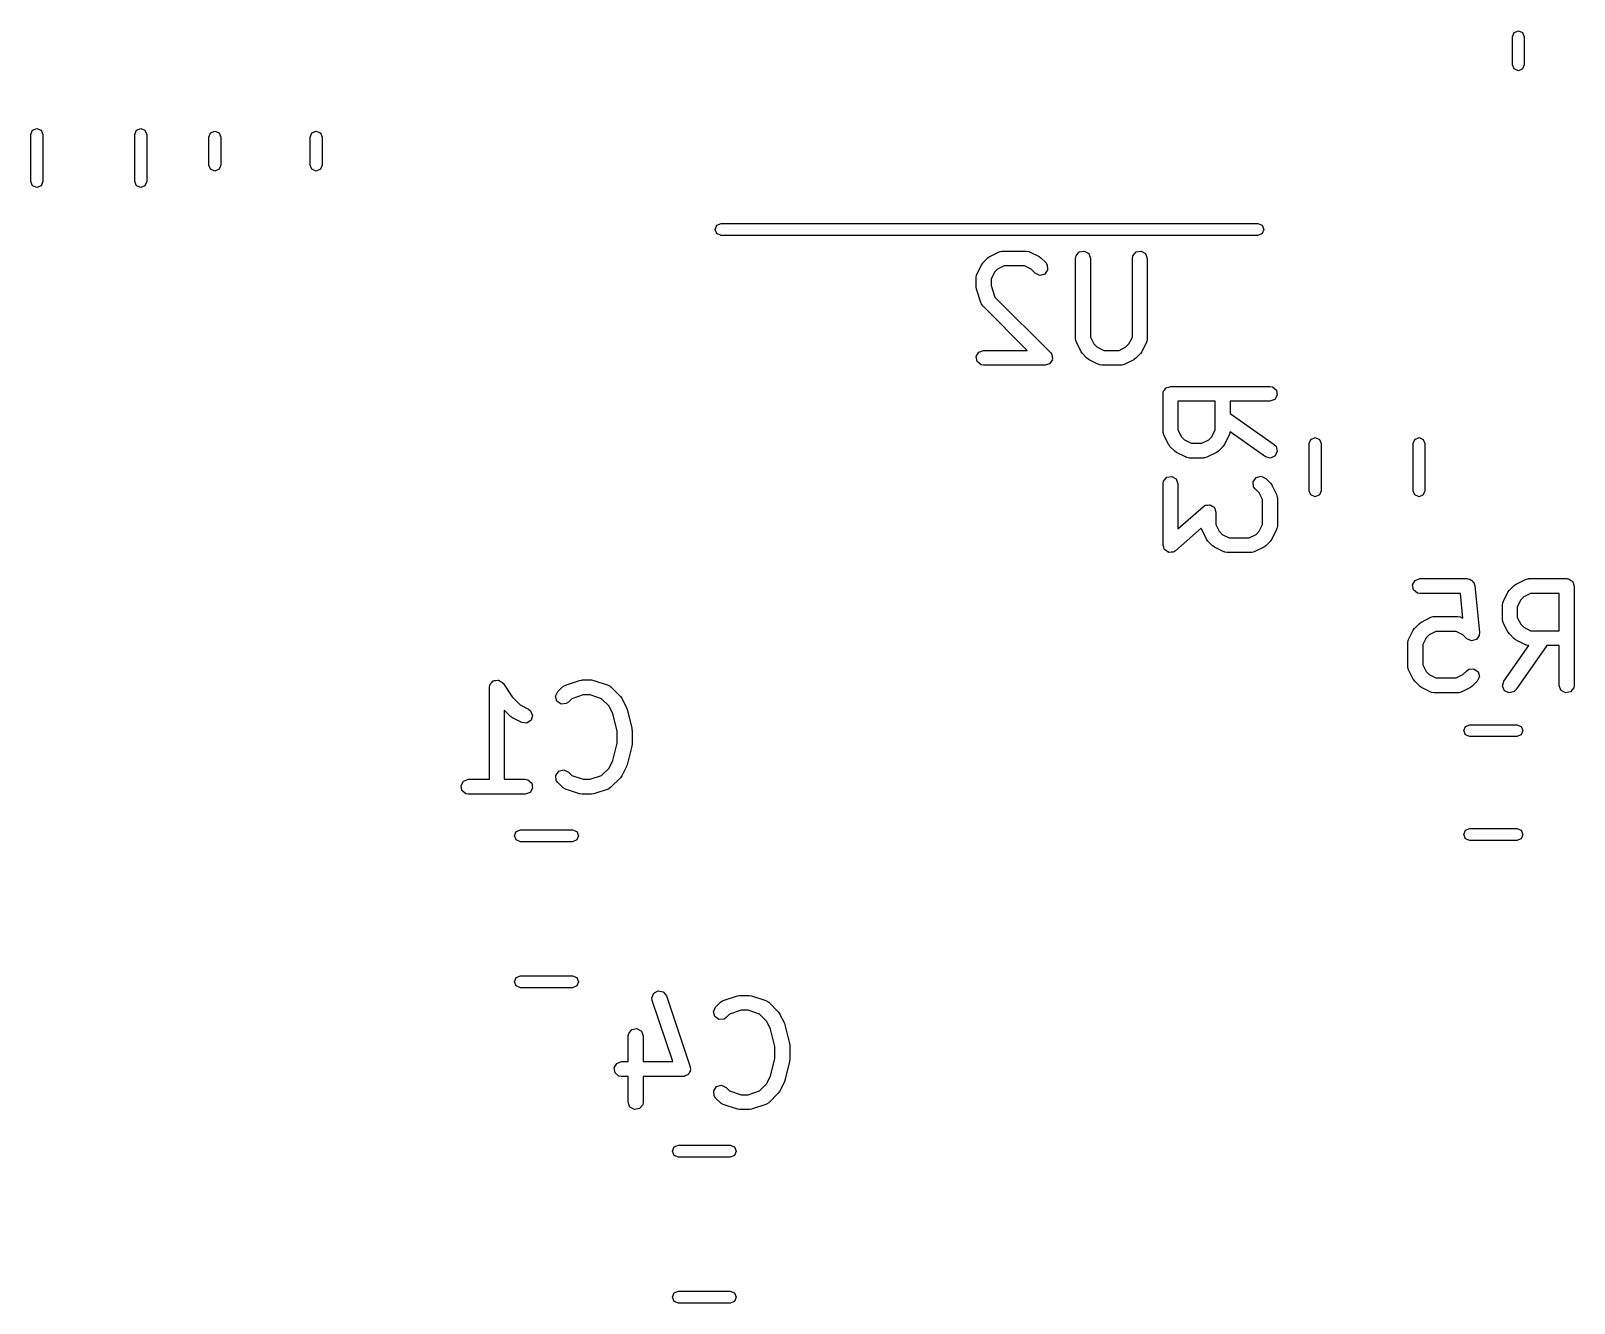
# Model space of a CAD drawing. Extents: x 0.17 to 5.44, y -2.52 to 1.79.
# Drawn here: x 0.877 to 1.488, y 0.483 to 0.988 of the extents above; entities that cross this region are included whole.
import ezdxf

# ---------------------------------------------------------------- set-up
doc = ezdxf.new("R2010")
doc.units = 0
doc.header["$MEASUREMENT"] = 0
doc.layers.add('BLACK', color=7, linetype='CONTINUOUS')

msp = doc.modelspace()

# ---------------------------------------------------------------- linework, layer by layer
at = {"layer": 'BLACK', "linetype": 'CONTINUOUS'}
for p, q in [((1.46386, 0.985298), (1.46455, 0.986969)), ((1.46386, 0.974229), (1.46386, 0.985298)), ((1.46455, 0.986969), (1.46622, 0.987661)), ((1.46622, 0.987661), (1.46789, 0.986969)), ((1.46789, 0.986969), (1.46858, 0.985298)), ((1.46858, 0.985298), (1.46858, 0.974229)), ((1.46455, 0.972559), (1.46386, 0.974229)), ((1.46622, 0.971867), (1.46455, 0.972559)), ((1.46789, 0.972559), (1.46622, 0.971867)), ((1.46858, 0.974229), (1.46789, 0.972559)), ((0.877067, 0.946605), (0.877759, 0.948275)), ((0.877759, 0.948275), (0.879429, 0.948967)), ((0.879429, 0.948967), (0.881099, 0.948275)), ((0.881099, 0.948275), (0.881791, 0.946605)), ((0.918209, 0.946605), (0.918901, 0.948275)), ((0.918901, 0.948275), (0.920571, 0.948967)), ((0.920571, 0.948967), (0.922241, 0.948275)), ((0.922241, 0.948275), (0.922933, 0.946605)), ((0.948251, 0.947205), (0.949921, 0.947897)), ((0.949921, 0.947897), (0.951592, 0.947205)), ((0.988408, 0.947205), (0.990079, 0.947897)), ((0.990079, 0.947897), (0.991749, 0.947205)), ((0.877067, 0.927923), (0.877067, 0.946605)), ((0.881791, 0.946605), (0.881791, 0.927923)), ((0.918209, 0.927923), (0.918209, 0.946605)), ((0.922933, 0.946605), (0.922933, 0.927923)), ((0.947559, 0.945535), (0.948251, 0.947205)), ((0.947559, 0.934465), (0.947559, 0.945535)), ((0.951592, 0.947205), (0.952283, 0.945535)), ((0.952283, 0.945535), (0.952283, 0.934465)), ((0.987717, 0.945535), (0.988408, 0.947205)), ((0.987717, 0.934465), (0.987717, 0.945535)), ((0.991749, 0.947205), (0.992441, 0.945535)), ((0.992441, 0.945535), (0.992441, 0.934465)), ((0.948251, 0.932795), (0.947559, 0.934465)), ((0.949921, 0.932103), (0.948251, 0.932795)), ((0.951592, 0.932795), (0.949921, 0.932103)), ((0.952283, 0.934465), (0.951592, 0.932795)), ((0.988408, 0.932795), (0.987717, 0.934465)), ((0.990079, 0.932103), (0.988408, 0.932795)), ((0.991749, 0.932795), (0.990079, 0.932103)), ((0.992441, 0.934465), (0.991749, 0.932795)), ((0.877759, 0.926253), (0.877067, 0.927923)), ((0.879429, 0.925561), (0.877759, 0.926253)), ((0.881099, 0.926253), (0.879429, 0.925561)), ((0.881791, 0.927923), (0.881099, 0.926253)), ((0.918901, 0.926253), (0.918209, 0.927923)), ((0.920571, 0.925561), (0.918901, 0.926253)), ((0.922241, 0.926253), (0.920571, 0.925561)), ((0.922933, 0.927923), (0.922241, 0.926253)), ((1.1488, 0.910647), (1.15047, 0.911339)), ((1.15047, 0.911339), (1.36307, 0.911339)), ((1.36307, 0.911339), (1.36474, 0.910647)), ((1.14811, 0.908976), (1.1488, 0.910647)), ((1.1488, 0.907306), (1.14811, 0.908976)), ((1.15047, 0.906614), (1.1488, 0.907306)), ((1.36307, 0.906614), (1.15047, 0.906614)), ((1.36474, 0.907306), (1.36307, 0.906614)), ((1.36474, 0.910647), (1.36543, 0.908976)), ((1.36543, 0.908976), (1.36474, 0.907306)), ((1.25686, 0.898232), (1.26061, 0.900106)), ((1.26061, 0.900106), (1.26159, 0.900399)), ((1.26159, 0.900399), (1.26176, 0.900358)), ((1.26176, 0.900358), (1.26193, 0.900418)), ((1.26193, 0.900418), (1.2713, 0.900418)), ((1.2713, 0.900418), (1.27231, 0.90024)), ((1.27231, 0.90024), (1.27245, 0.900127)), ((1.27245, 0.900127), (1.27262, 0.900106)), ((1.27262, 0.900106), (1.27637, 0.898232)), ((1.29102, 0.898475), (1.29232, 0.900022)), ((1.29232, 0.900022), (1.29431, 0.900373)), ((1.29431, 0.900373), (1.29606, 0.899363)), ((1.29606, 0.899363), (1.29675, 0.897465)), ((1.31352, 0.898475), (1.31482, 0.900022)), ((1.31482, 0.900022), (1.31681, 0.900373)), ((1.31681, 0.900373), (1.31856, 0.899363)), ((1.31856, 0.899363), (1.31925, 0.897465)), ((1.25179, 0.891287), (1.25366, 0.895036)), ((1.25366, 0.895036), (1.25419, 0.895745)), ((1.25419, 0.895745), (1.25422, 0.895804)), ((1.25422, 0.895804), (1.25609, 0.897678)), ((1.25609, 0.897678), (1.25681, 0.898185)), ((1.25681, 0.898185), (1.25686, 0.898232)), ((1.25993, 0.893164), (1.25873, 0.891967)), ((1.26262, 0.894513), (1.25993, 0.893164)), ((1.2706, 0.894513), (1.26262, 0.894513)), ((1.2733, 0.893164), (1.2706, 0.894513)), ((1.27484, 0.891628), (1.2733, 0.893164)), ((1.27637, 0.898232), (1.27708, 0.897706)), ((1.27708, 0.897706), (1.27714, 0.897678)), ((1.27714, 0.897678), (1.27901, 0.895804)), ((1.27978, 0.892951), (1.27862, 0.891297)), ((1.27901, 0.895804), (1.2796, 0.894964)), ((1.2796, 0.894964), (1.27978, 0.892951)), ((1.29085, 0.897465), (1.29102, 0.898475)), ((1.29085, 0.865594), (1.29085, 0.897465)), ((1.29675, 0.897465), (1.29675, 0.866291)), ((1.31334, 0.897465), (1.31352, 0.898475)), ((1.31334, 0.866291), (1.31334, 0.897465)), ((1.31925, 0.897465), (1.31925, 0.865594)), ((1.25148, 0.889966), (1.25165, 0.890976)), ((1.25148, 0.886217), (1.25148, 0.889966)), ((1.25165, 0.890976), (1.25177, 0.891111)), ((1.25177, 0.891111), (1.25179, 0.891287)), ((1.25873, 0.891967), (1.25738, 0.889269)), ((1.25738, 0.889269), (1.25738, 0.886696)), ((1.25738, 0.886696), (1.25888, 0.882187)), ((1.27667, 0.890774), (1.27484, 0.891628)), ((1.27862, 0.891297), (1.27667, 0.890774)), ((1.2515, 0.886156), (1.25148, 0.886217)), ((1.25163, 0.885283), (1.2515, 0.886156)), ((1.2535, 0.879659), (1.25163, 0.885283)), ((1.25888, 0.882187), (1.28089, 0.860183)), ((1.25361, 0.87952), (1.2535, 0.879659)), ((1.25363, 0.879345), (1.25361, 0.87952)), ((1.25422, 0.878504), (1.25363, 0.879345)), ((1.27167, 0.861048), (1.25422, 0.878504)), ((1.29091, 0.865428), (1.29085, 0.865594)), ((1.29086, 0.865257), (1.29091, 0.865428)), ((1.29116, 0.864274), (1.29086, 0.865257)), ((1.29303, 0.860524), (1.29116, 0.864274)), ((1.29675, 0.866291), (1.2981, 0.863594)), ((1.2981, 0.863594), (1.2993, 0.862397)), ((1.2993, 0.862397), (1.30199, 0.861048)), ((1.3081, 0.861048), (1.3108, 0.862397)), ((1.3108, 0.862397), (1.31199, 0.863594)), ((1.31199, 0.863594), (1.31334, 0.866291)), ((1.31894, 0.864274), (1.31706, 0.860524)), ((1.31896, 0.864449), (1.31894, 0.864274)), ((1.31907, 0.864584), (1.31896, 0.864449)), ((1.31925, 0.865594), (1.31907, 0.864584)), ((1.25152, 0.858608), (1.25253, 0.860357)), ((1.25187, 0.856619), (1.25152, 0.858608)), ((1.25342, 0.855321), (1.25187, 0.856619)), ((1.25253, 0.860357), (1.25443, 0.861048)), ((1.25443, 0.861048), (1.27167, 0.861048)), ((1.28057, 0.855787), (1.28049, 0.855676)), ((1.2807, 0.855833), (1.28057, 0.855787)), ((1.28114, 0.856603), (1.2807, 0.855833)), ((1.28089, 0.860183), (1.28126, 0.859655)), ((1.28165, 0.857331), (1.28114, 0.856603)), ((1.28126, 0.859655), (1.28136, 0.859572)), ((1.28136, 0.859572), (1.28137, 0.859493)), ((1.28137, 0.859493), (1.28148, 0.859343)), ((1.28148, 0.859343), (1.28155, 0.858458)), ((1.28155, 0.858458), (1.28171, 0.857582)), ((1.28171, 0.857582), (1.28164, 0.857465)), ((1.28164, 0.857465), (1.28165, 0.857331)), ((1.29308, 0.86048), (1.29303, 0.860524)), ((1.29359, 0.859757), (1.29308, 0.86048)), ((1.29546, 0.857882), (1.29359, 0.859757)), ((1.29552, 0.857855), (1.29546, 0.857882)), ((1.29623, 0.857329), (1.29552, 0.857855)), ((1.29998, 0.855454), (1.29623, 0.857329)), ((1.30199, 0.861048), (1.3081, 0.861048)), ((1.31387, 0.857329), (1.31012, 0.855454)), ((1.31391, 0.857376), (1.31387, 0.857329)), ((1.31463, 0.857882), (1.31391, 0.857376)), ((1.31651, 0.859757), (1.31463, 0.857882)), ((1.31654, 0.859815), (1.31651, 0.859757)), ((1.31706, 0.860524), (1.31654, 0.859815)), ((1.25443, 0.855142), (1.25342, 0.855321)), ((1.2788, 0.855142), (1.25443, 0.855142)), ((1.27964, 0.855446), (1.2788, 0.855142)), ((1.28049, 0.855676), (1.27964, 0.855446)), ((1.30015, 0.855434), (1.29998, 0.855454)), ((1.30029, 0.855321), (1.30015, 0.855434)), ((1.3013, 0.855142), (1.30029, 0.855321)), ((1.3088, 0.855142), (1.3013, 0.855142)), ((1.30896, 0.855203), (1.3088, 0.855142)), ((1.30913, 0.855162), (1.30896, 0.855203)), ((1.31012, 0.855454), (1.30913, 0.855162)), ((1.32549, 0.843823), (1.32556, 0.844206)), ((1.32549, 0.828824), (1.32549, 0.843823)), ((1.32553, 0.844335), (1.3256, 0.844449)), ((1.32556, 0.844206), (1.32553, 0.844335)), ((1.3256, 0.844449), (1.32567, 0.844833)), ((1.32567, 0.844833), (1.32616, 0.84542)), ((1.32616, 0.84542), (1.32654, 0.846085)), ((1.32654, 0.846085), (1.32679, 0.846176)), ((1.32679, 0.846176), (1.32696, 0.84638)), ((1.32696, 0.84638), (1.32772, 0.846513)), ((1.32772, 0.846513), (1.32844, 0.846775)), ((1.32844, 0.846775), (1.36781, 0.846775)), ((1.36781, 0.846775), (1.36882, 0.846597)), ((1.36882, 0.846597), (1.37037, 0.845299)), ((1.37037, 0.845299), (1.37072, 0.84331)), ((1.33139, 0.84087), (1.33139, 0.829522)), ((1.34611, 0.84087), (1.33139, 0.84087)), ((1.34611, 0.829522), (1.34611, 0.84087)), ((1.36781, 0.84087), (1.35202, 0.84087)), ((1.35202, 0.84087), (1.35202, 0.835986)), ((1.36971, 0.841561), (1.36781, 0.84087)), ((1.37072, 0.84331), (1.36971, 0.841561)), ((1.35202, 0.835986), (1.3695, 0.823744)), ((1.32555, 0.828659), (1.32549, 0.828824)), ((1.32551, 0.828487), (1.32555, 0.828659)), ((1.3258, 0.827504), (1.32551, 0.828487)), ((1.32767, 0.823754), (1.3258, 0.827504)), ((1.33139, 0.829522), (1.33274, 0.826824)), ((1.33274, 0.826824), (1.33394, 0.825627)), ((1.33394, 0.825627), (1.33664, 0.824278)), ((1.34087, 0.824278), (1.34356, 0.825627)), ((1.34356, 0.825627), (1.34476, 0.826824)), ((1.34476, 0.826824), (1.34611, 0.829522)), ((1.3517, 0.827504), (1.34983, 0.823754)), ((1.35172, 0.827679), (1.3517, 0.827504)), ((1.35184, 0.827815), (1.35172, 0.827679)), ((1.35201, 0.828783), (1.35184, 0.827815)), ((1.36612, 0.818906), (1.35201, 0.828783)), ((1.38337, 0.824105), (1.38406, 0.825775)), ((1.38406, 0.825775), (1.38573, 0.826467)), ((1.38573, 0.826467), (1.3874, 0.825775)), ((1.3874, 0.825775), (1.38809, 0.824105)), ((1.42451, 0.824105), (1.4252, 0.825775)), ((1.4252, 0.825775), (1.42687, 0.826467)), ((1.42687, 0.826467), (1.42854, 0.825775)), ((1.42854, 0.825775), (1.42923, 0.824105)), ((1.32772, 0.82371), (1.32767, 0.823754)), ((1.32823, 0.822987), (1.32772, 0.82371)), ((1.3301, 0.821112), (1.32823, 0.822987)), ((1.33016, 0.821085), (1.3301, 0.821112)), ((1.33087, 0.820559), (1.33016, 0.821085)), ((1.33462, 0.818684), (1.33087, 0.820559)), ((1.33664, 0.824278), (1.34087, 0.824278)), ((1.34663, 0.820559), (1.34288, 0.818684)), ((1.34668, 0.820606), (1.34663, 0.820559)), ((1.3474, 0.821112), (1.34668, 0.820606)), ((1.34928, 0.822987), (1.3474, 0.821112)), ((1.3493, 0.823045), (1.34928, 0.822987)), ((1.34983, 0.823754), (1.3493, 0.823045)), ((1.3699, 0.819238), (1.36807, 0.818384)), ((1.3695, 0.823744), (1.37023, 0.823019)), ((1.37075, 0.821068), (1.3699, 0.819238)), ((1.37023, 0.823019), (1.37075, 0.821068)), ((1.38337, 0.805423), (1.38337, 0.824105)), ((1.38809, 0.824105), (1.38809, 0.805423)), ((1.42451, 0.805423), (1.42451, 0.824105)), ((1.42923, 0.824105), (1.42923, 0.805423)), ((1.33479, 0.818664), (1.33462, 0.818684)), ((1.33493, 0.818551), (1.33479, 0.818664)), ((1.33594, 0.818373), (1.33493, 0.818551)), ((1.34156, 0.818373), (1.33594, 0.818373)), ((1.34173, 0.818433), (1.34156, 0.818373)), ((1.3419, 0.818392), (1.34173, 0.818433)), ((1.34288, 0.818684), (1.3419, 0.818392)), ((1.36807, 0.818384), (1.36612, 0.818906)), ((1.32549, 0.808202), (1.32567, 0.809212)), ((1.32549, 0.78383), (1.32549, 0.808202)), ((1.32567, 0.809212), (1.32696, 0.810759)), ((1.32696, 0.810759), (1.32895, 0.81111)), ((1.32895, 0.81111), (1.3307, 0.8101)), ((1.3307, 0.8101), (1.33139, 0.808202)), ((1.33139, 0.808202), (1.33139, 0.790337)), ((1.36121, 0.808966), (1.36237, 0.810621)), ((1.36138, 0.806954), (1.36121, 0.808966)), ((1.36197, 0.806114), (1.36138, 0.806954)), ((1.36237, 0.810621), (1.36432, 0.811144)), ((1.36432, 0.811144), (1.36615, 0.81029)), ((1.36615, 0.81029), (1.36802, 0.808415)), ((1.36802, 0.808415), (1.36853, 0.807692)), ((1.36853, 0.807692), (1.36858, 0.807648)), ((1.36858, 0.807648), (1.37045, 0.803898)), ((1.36351, 0.804578), (1.36197, 0.806114)), ((1.36486, 0.801881), (1.36351, 0.804578)), ((1.36486, 0.792026), (1.36486, 0.801881)), ((1.37045, 0.803898), (1.37074, 0.802915)), ((1.37074, 0.802915), (1.3707, 0.802744)), ((1.3707, 0.802744), (1.37076, 0.802578)), ((1.37076, 0.802578), (1.37076, 0.791329)), ((1.38406, 0.803753), (1.38337, 0.805423)), ((1.38573, 0.803061), (1.38406, 0.803753)), ((1.3874, 0.803753), (1.38573, 0.803061)), ((1.38809, 0.805423), (1.3874, 0.803753)), ((1.4252, 0.803753), (1.42451, 0.805423)), ((1.42687, 0.803061), (1.4252, 0.803753)), ((1.42854, 0.803753), (1.42687, 0.803061)), ((1.42923, 0.805423), (1.42854, 0.803753)), ((1.33139, 0.790337), (1.34149, 0.799176)), ((1.34149, 0.799176), (1.34187, 0.799406)), ((1.34187, 0.799406), (1.34196, 0.799511)), ((1.34196, 0.799511), (1.34208, 0.799532)), ((1.34208, 0.799532), (1.34237, 0.799707)), ((1.34237, 0.799707), (1.34317, 0.799723)), ((1.34317, 0.799723), (1.34395, 0.799861)), ((1.34395, 0.799861), (1.34416, 0.799744)), ((1.34416, 0.799744), (1.34439, 0.799749)), ((1.34439, 0.799749), (1.34501, 0.79925)), ((1.34501, 0.79925), (1.3457, 0.798851)), ((1.3457, 0.798851), (1.34578, 0.79863)), ((1.34578, 0.79863), (1.34596, 0.798482)), ((1.34596, 0.798482), (1.34612, 0.797702)), ((1.34612, 0.797702), (1.34639, 0.796954)), ((1.34639, 0.796954), (1.34639, 0.792026)), ((1.34063, 0.790572), (1.33038, 0.781608)), ((1.3408, 0.790009), (1.34063, 0.790572)), ((1.34267, 0.786259), (1.3408, 0.790009)), ((1.34639, 0.792026), (1.34774, 0.789329)), ((1.34774, 0.789329), (1.34894, 0.788132)), ((1.36231, 0.788132), (1.36351, 0.789329)), ((1.36351, 0.789329), (1.36486, 0.792026)), ((1.37045, 0.790009), (1.36858, 0.786259)), ((1.37047, 0.790184), (1.37045, 0.790009)), ((1.37058, 0.790319), (1.37047, 0.790184)), ((1.37076, 0.791329), (1.37058, 0.790319)), ((1.32576, 0.783082), (1.32549, 0.78383)), ((1.32591, 0.782301), (1.32576, 0.783082)), ((1.34272, 0.786215), (1.34267, 0.786259)), ((1.34323, 0.785492), (1.34272, 0.786215)), ((1.3451, 0.783617), (1.34323, 0.785492)), ((1.34516, 0.78359), (1.3451, 0.783617)), ((1.34587, 0.783064), (1.34516, 0.78359)), ((1.34962, 0.781189), (1.34587, 0.783064)), ((1.34894, 0.788132), (1.35163, 0.786783)), ((1.35163, 0.786783), (1.35961, 0.786783)), ((1.35961, 0.786783), (1.36231, 0.788132)), ((1.36538, 0.783064), (1.36163, 0.781189)), ((1.36543, 0.783111), (1.36538, 0.783064)), ((1.36615, 0.783617), (1.36543, 0.783111)), ((1.36802, 0.785492), (1.36615, 0.783617)), ((1.36805, 0.78555), (1.36802, 0.785492)), ((1.36858, 0.786259), (1.36805, 0.78555)), ((1.3261, 0.782153), (1.32591, 0.782301)), ((1.32618, 0.781932), (1.3261, 0.782153)), ((1.32687, 0.781534), (1.32618, 0.781932)), ((1.32749, 0.781035), (1.32687, 0.781534)), ((1.32772, 0.78104), (1.32749, 0.781035)), ((1.32793, 0.780922), (1.32772, 0.78104)), ((1.32871, 0.78106), (1.32793, 0.780922)), ((1.32951, 0.781077), (1.32871, 0.78106)), ((1.3298, 0.781252), (1.32951, 0.781077)), ((1.32992, 0.781273), (1.3298, 0.781252)), ((1.33, 0.781378), (1.32992, 0.781273)), ((1.33038, 0.781608), (1.33, 0.781378)), ((1.34979, 0.781169), (1.34962, 0.781189)), ((1.34993, 0.781055), (1.34979, 0.781169)), ((1.35094, 0.780877), (1.34993, 0.781055)), ((1.36031, 0.780877), (1.35094, 0.780877)), ((1.36048, 0.780938), (1.36031, 0.780877)), ((1.36065, 0.780897), (1.36048, 0.780938)), ((1.36163, 0.781189), (1.36065, 0.780897)), ((1.42534, 0.769885), (1.42724, 0.770576)), ((1.42724, 0.770576), (1.44599, 0.770576)), ((1.44599, 0.770576), (1.44614, 0.770548)), ((1.44614, 0.770548), (1.44621, 0.770567)), ((1.44621, 0.770567), (1.44632, 0.770517)), ((1.44632, 0.770517), (1.447, 0.770397)), ((1.447, 0.770397), (1.44748, 0.769994)), ((1.46529, 0.768389), (1.46904, 0.770264)), ((1.46904, 0.770264), (1.47002, 0.770556)), ((1.47002, 0.770556), (1.47019, 0.770515)), ((1.47019, 0.770515), (1.47036, 0.770576)), ((1.47036, 0.770576), (1.48536, 0.770576)), ((1.48536, 0.770576), (1.48574, 0.770508)), ((1.48574, 0.770508), (1.48587, 0.770531)), ((1.48587, 0.770531), (1.48598, 0.770465)), ((1.48598, 0.770465), (1.48637, 0.770397)), ((1.48637, 0.770397), (1.48696, 0.769904)), ((1.42433, 0.768136), (1.42534, 0.769885)), ((1.42468, 0.766146), (1.42433, 0.768136)), ((1.42623, 0.764848), (1.42468, 0.766146)), ((1.42724, 0.76467), (1.42623, 0.764848)), ((1.44332, 0.76467), (1.42724, 0.76467)), ((1.44429, 0.754899), (1.44332, 0.76467)), ((1.44748, 0.769994), (1.44805, 0.769736)), ((1.44805, 0.769736), (1.44823, 0.769365)), ((1.44823, 0.769365), (1.44855, 0.769099)), ((1.44855, 0.769099), (1.44865, 0.768482)), ((1.44865, 0.768482), (1.44893, 0.767917)), ((1.44893, 0.767917), (1.4508, 0.749169)), ((1.46022, 0.761444), (1.46209, 0.765194)), ((1.46209, 0.765194), (1.46262, 0.765903)), ((1.46262, 0.765903), (1.46265, 0.765961)), ((1.46265, 0.765961), (1.46452, 0.767836)), ((1.46452, 0.767836), (1.46525, 0.768342)), ((1.46525, 0.768342), (1.46529, 0.768389)), ((1.47106, 0.76467), (1.46836, 0.763321)), ((1.48241, 0.76467), (1.47106, 0.76467)), ((1.48241, 0.749953), (1.48241, 0.76467)), ((1.48696, 0.769904), (1.48762, 0.769521)), ((1.48762, 0.769521), (1.48771, 0.76927)), ((1.48771, 0.76927), (1.48792, 0.769099)), ((1.48792, 0.769099), (1.48805, 0.768344)), ((1.48805, 0.768344), (1.48831, 0.767623)), ((1.48831, 0.767623), (1.48831, 0.728253)), ((1.45991, 0.760124), (1.46009, 0.761134)), ((1.45991, 0.754499), (1.45991, 0.760124)), ((1.46009, 0.761134), (1.4602, 0.761269)), ((1.4602, 0.761269), (1.46022, 0.761444)), ((1.46716, 0.762124), (1.46581, 0.759427)), ((1.46581, 0.759427), (1.46581, 0.755196)), ((1.46836, 0.763321), (1.46716, 0.762124)), ((1.42515, 0.750963), (1.42703, 0.752838)), ((1.42703, 0.752838), (1.42775, 0.753344)), ((1.42775, 0.753344), (1.42779, 0.753391)), ((1.42779, 0.753391), (1.43154, 0.755266)), ((1.43154, 0.755266), (1.43253, 0.755558)), ((1.43253, 0.755558), (1.4327, 0.755517)), ((1.4327, 0.755517), (1.43286, 0.755577)), ((1.43286, 0.755577), (1.44224, 0.755577)), ((1.44224, 0.755577), (1.44325, 0.755399)), ((1.44325, 0.755399), (1.44338, 0.755286)), ((1.44338, 0.755286), (1.44356, 0.755266)), ((1.44356, 0.755266), (1.44429, 0.754899)), ((1.45997, 0.754334), (1.45991, 0.754499)), ((1.45993, 0.754162), (1.45997, 0.754334)), ((1.46022, 0.753179), (1.45993, 0.754162)), ((1.46209, 0.749429), (1.46022, 0.753179)), ((1.46581, 0.755196), (1.46716, 0.752499)), ((1.46716, 0.752499), (1.46836, 0.751302)), ((1.42241, 0.745126), (1.42259, 0.746136)), ((1.42259, 0.746136), (1.4227, 0.746271)), ((1.4227, 0.746271), (1.42272, 0.746446)), ((1.42272, 0.746446), (1.4246, 0.750196)), ((1.4246, 0.750196), (1.42513, 0.750905)), ((1.42513, 0.750905), (1.42515, 0.750963)), ((1.42967, 0.747126), (1.42832, 0.744429)), ((1.43086, 0.748323), (1.42967, 0.747126)), ((1.43356, 0.749672), (1.43086, 0.748323)), ((1.44154, 0.749672), (1.43356, 0.749672)), ((1.44424, 0.748323), (1.44154, 0.749672)), ((1.44577, 0.746787), (1.44424, 0.748323)), ((1.44579, 0.746779), (1.44577, 0.746787)), ((1.4458, 0.746761), (1.44579, 0.746779)), ((1.44671, 0.746353), (1.4458, 0.746761)), ((1.44761, 0.745934), (1.44671, 0.746353)), ((1.44762, 0.745939), (1.44761, 0.745934)), ((1.44764, 0.745931), (1.44762, 0.745939)), ((1.4486, 0.746199), (1.44764, 0.745931)), ((1.44956, 0.746456), (1.4486, 0.746199)), ((1.44957, 0.746472), (1.44956, 0.746456)), ((1.44959, 0.746478), (1.44957, 0.746472)), ((1.45015, 0.747299), (1.44959, 0.746478)), ((1.45071, 0.748111), (1.45015, 0.747299)), ((1.45072, 0.748146), (1.45071, 0.74813)), ((1.45071, 0.74813), (1.45071, 0.748111)), ((1.4508, 0.749169), (1.45072, 0.748146)), ((1.46214, 0.749385), (1.46209, 0.749429)), ((1.46265, 0.748662), (1.46214, 0.749385)), ((1.46452, 0.746787), (1.46265, 0.748662)), ((1.46458, 0.74676), (1.46452, 0.746787)), ((1.46529, 0.746234), (1.46458, 0.74676)), ((1.46904, 0.744359), (1.46529, 0.746234)), ((1.46836, 0.751302), (1.47106, 0.749953)), ((1.47106, 0.749953), (1.48241, 0.749953)), ((1.42241, 0.735752), (1.42241, 0.745126)), ((1.42832, 0.744429), (1.42832, 0.736449)), ((1.46044, 0.729946), (1.47032, 0.744055)), ((1.47752, 0.744048), (1.46528, 0.726559)), ((1.46921, 0.744339), (1.46904, 0.744359)), ((1.46935, 0.744226), (1.46921, 0.744339)), ((1.47032, 0.744055), (1.46935, 0.744226)), ((1.48241, 0.744048), (1.47752, 0.744048)), ((1.48241, 0.728253), (1.48241, 0.744048)), ((1.42247, 0.735586), (1.42241, 0.735752)), ((1.42243, 0.735414), (1.42247, 0.735586)), ((1.42272, 0.734431), (1.42243, 0.735414)), ((1.4246, 0.730682), (1.42272, 0.734431)), ((1.42832, 0.736449), (1.42967, 0.733751)), ((1.42967, 0.733751), (1.43086, 0.732554)), ((1.44424, 0.732554), (1.44577, 0.73409)), ((1.44577, 0.73409), (1.44661, 0.734678)), ((1.44661, 0.734678), (1.44863, 0.734854)), ((1.44863, 0.734854), (1.45028, 0.733696)), ((1.45028, 0.733696), (1.4508, 0.731745)), ((1.05866, 0.727465), (1.05884, 0.728475)), ((1.05866, 0.691048), (1.05866, 0.727465)), ((1.05884, 0.728475), (1.05895, 0.728605)), ((1.05895, 0.728605), (1.05897, 0.728774)), ((1.05897, 0.728774), (1.05959, 0.729366)), ((1.05959, 0.729366), (1.06014, 0.730022)), ((1.06014, 0.730022), (1.0603, 0.730052)), ((1.0603, 0.730052), (1.06043, 0.730169)), ((1.06043, 0.730169), (1.06128, 0.730224)), ((1.06128, 0.730224), (1.06213, 0.730373)), ((1.06213, 0.730373), (1.06227, 0.730288)), ((1.06227, 0.730288), (1.06244, 0.730299)), ((1.06244, 0.730299), (1.06313, 0.729792)), ((1.06313, 0.729792), (1.06388, 0.729363)), ((1.06388, 0.729363), (1.06393, 0.729204)), ((1.06393, 0.729204), (1.06407, 0.729103)), ((1.06407, 0.729103), (1.06766, 0.723722)), ((1.08577, 0.725804), (1.08765, 0.727678)), ((1.08765, 0.727678), (1.08849, 0.728267)), ((1.08849, 0.728267), (1.08866, 0.728282)), ((1.08866, 0.728282), (1.0888, 0.728392)), ((1.0888, 0.728392), (1.09443, 0.730267)), ((1.09443, 0.730267), (1.0953, 0.730396)), ((1.0953, 0.730396), (1.09536, 0.730418)), ((1.09536, 0.730418), (1.09911, 0.730418)), ((1.09911, 0.730418), (1.09998, 0.730265)), ((1.09998, 0.730265), (1.10004, 0.730267)), ((1.10004, 0.730267), (1.10567, 0.728392)), ((1.10567, 0.728392), (1.10657, 0.727904)), ((1.10657, 0.727904), (1.10666, 0.727753)), ((1.10666, 0.727753), (1.10682, 0.727678)), ((1.10682, 0.727678), (1.11057, 0.723929)), ((1.42465, 0.730637), (1.4246, 0.730682)), ((1.42515, 0.729914), (1.42465, 0.730637)), ((1.42703, 0.72804), (1.42515, 0.729914)), ((1.42709, 0.728012), (1.42703, 0.72804)), ((1.42779, 0.727486), (1.42709, 0.728012)), ((1.43154, 0.725612), (1.42779, 0.727486)), ((1.43086, 0.732554), (1.43356, 0.731205)), ((1.43356, 0.731205), (1.44154, 0.731205)), ((1.44154, 0.731205), (1.44424, 0.732554)), ((1.44731, 0.727486), (1.44356, 0.725612)), ((1.44735, 0.727533), (1.44731, 0.727486)), ((1.44808, 0.72804), (1.44735, 0.727533)), ((1.44995, 0.729914), (1.44808, 0.72804)), ((1.4508, 0.731745), (1.44995, 0.729914)), ((1.45992, 0.727995), (1.46044, 0.729946)), ((1.46077, 0.726165), (1.45992, 0.727995)), ((1.4831, 0.726355), (1.48241, 0.728253)), ((1.48831, 0.728253), (1.48813, 0.727243)), ((1.06766, 0.723722), (1.07086, 0.720518)), ((1.08492, 0.723973), (1.08577, 0.725804)), ((1.08544, 0.722022), (1.08492, 0.723973)), ((1.0871, 0.720864), (1.08544, 0.722022)), ((1.08995, 0.721628), (1.08911, 0.72104)), ((1.09133, 0.72301), (1.08995, 0.721628)), ((1.09584, 0.724513), (1.09133, 0.72301)), ((1.09863, 0.724513), (1.09584, 0.724513)), ((1.10314, 0.72301), (1.09863, 0.724513)), ((1.10606, 0.720092), (1.10314, 0.72301)), ((1.11057, 0.723929), (1.11108, 0.723206)), ((1.11108, 0.723206), (1.11112, 0.723161)), ((1.11112, 0.723161), (1.113, 0.719412)), ((1.43172, 0.725591), (1.43154, 0.725612)), ((1.43185, 0.725478), (1.43172, 0.725591)), ((1.43286, 0.7253), (1.43185, 0.725478)), ((1.44224, 0.7253), (1.43286, 0.7253)), ((1.4424, 0.72536), (1.44224, 0.7253)), ((1.44258, 0.725319), (1.4424, 0.72536)), ((1.44356, 0.725612), (1.44258, 0.725319)), ((1.4626, 0.725311), (1.46077, 0.726165)), ((1.46455, 0.725834), (1.4626, 0.725311)), ((1.46528, 0.726559), (1.46455, 0.725834)), ((1.48485, 0.725345), (1.4831, 0.726355)), ((1.48683, 0.725696), (1.48485, 0.725345)), ((1.48813, 0.727243), (1.48683, 0.725696)), ((1.06703, 0.716004), (1.06457, 0.718462)), ((1.06457, 0.718462), (1.06457, 0.691048)), ((1.06708, 0.715976), (1.06703, 0.716004)), ((1.06779, 0.71545), (1.06708, 0.715976)), ((1.07154, 0.713576), (1.06779, 0.71545)), ((1.07086, 0.720518), (1.07418, 0.718858)), ((1.07418, 0.718858), (1.07501, 0.718247)), ((1.07501, 0.718247), (1.07581, 0.716394)), ((1.07581, 0.716394), (1.07523, 0.714458)), ((1.08911, 0.72104), (1.0871, 0.720864)), ((1.10757, 0.717061), (1.10606, 0.720092)), ((1.10928, 0.710229), (1.10757, 0.717061)), ((1.113, 0.719412), (1.11314, 0.718924)), ((1.11314, 0.718924), (1.11322, 0.718808)), ((1.11322, 0.718808), (1.1151, 0.711309)), ((1.07355, 0.713345), (1.07154, 0.713576)), ((1.07523, 0.714458), (1.07355, 0.713345)), ((1.10928, 0.705332), (1.10928, 0.710229)), ((1.1151, 0.711309), (1.11514, 0.710721)), ((1.11514, 0.710721), (1.11519, 0.710592)), ((1.11519, 0.710592), (1.11519, 0.704968)), ((1.4446, 0.710335), (1.44529, 0.712005)), ((1.44529, 0.708664), (1.4446, 0.710335)), ((1.44529, 0.712005), (1.44696, 0.712697)), ((1.44696, 0.712697), (1.46564, 0.712697)), ((1.46564, 0.712697), (1.46731, 0.712005)), ((1.46731, 0.712005), (1.468, 0.710335)), ((1.468, 0.710335), (1.46731, 0.708664)), ((1.10757, 0.6985), (1.10928, 0.705332)), ((1.1151, 0.704252), (1.11322, 0.696753)), ((1.11519, 0.704968), (1.11508, 0.704388)), ((1.11508, 0.704388), (1.1151, 0.704252)), ((1.44696, 0.707972), (1.44529, 0.708664)), ((1.46564, 0.707972), (1.44696, 0.707972)), ((1.46731, 0.708664), (1.46564, 0.707972)), ((1.10606, 0.695469), (1.10757, 0.6985)), ((1.04847, 0.690357), (1.05037, 0.691048)), ((1.05037, 0.691048), (1.05866, 0.691048)), ((1.06457, 0.691048), (1.07286, 0.691048)), ((1.07286, 0.691048), (1.07387, 0.69087)), ((1.07387, 0.69087), (1.07542, 0.689572)), ((1.08501, 0.692609), (1.08617, 0.694264)), ((1.08518, 0.690597), (1.08501, 0.692609)), ((1.08617, 0.694264), (1.08812, 0.694786)), ((1.08812, 0.694786), (1.08995, 0.693933)), ((1.08995, 0.693933), (1.09133, 0.692551)), ((1.09133, 0.692551), (1.09584, 0.691048)), ((1.09584, 0.691048), (1.09863, 0.691048)), ((1.09863, 0.691048), (1.10314, 0.692551)), ((1.10314, 0.692551), (1.10606, 0.695469)), ((1.11057, 0.691632), (1.10682, 0.687882)), ((1.1106, 0.69169), (1.11057, 0.691632)), ((1.11112, 0.692399), (1.1106, 0.69169)), ((1.113, 0.696149), (1.11112, 0.692399)), ((1.11302, 0.696287), (1.113, 0.696149)), ((1.11322, 0.696753), (1.11302, 0.696287)), ((1.04746, 0.688608), (1.04847, 0.690357)), ((1.04781, 0.686619), (1.04746, 0.688608)), ((1.04936, 0.685321), (1.04781, 0.686619)), ((1.05037, 0.685142), (1.04936, 0.685321)), ((1.07286, 0.685142), (1.05037, 0.685142)), ((1.07476, 0.685833), (1.07286, 0.685142)), ((1.07577, 0.687582), (1.07476, 0.685833)), ((1.07542, 0.689572), (1.07577, 0.687582)), ((1.08577, 0.689757), (1.08518, 0.690597)), ((1.08765, 0.687882), (1.08577, 0.689757)), ((1.08781, 0.687807), (1.08765, 0.687882)), ((1.0879, 0.687657), (1.08781, 0.687807)), ((1.0888, 0.687169), (1.0879, 0.687657)), ((1.09443, 0.685294), (1.0888, 0.687169)), ((1.09449, 0.685296), (1.09443, 0.685294)), ((1.09536, 0.685142), (1.09449, 0.685296)), ((1.09911, 0.685142), (1.09536, 0.685142)), ((1.09917, 0.685165), (1.09911, 0.685142)), ((1.10004, 0.685294), (1.09917, 0.685165)), ((1.10567, 0.687169), (1.10004, 0.685294)), ((1.10581, 0.687279), (1.10567, 0.687169)), ((1.10598, 0.687294), (1.10581, 0.687279)), ((1.10682, 0.687882), (1.10598, 0.687294)), ((1.06865, 0.668701), (1.06934, 0.670371)), ((1.06934, 0.66703), (1.06865, 0.668701)), ((1.06934, 0.670371), (1.07101, 0.671063)), ((1.07101, 0.666339), (1.06934, 0.66703)), ((1.07101, 0.671063), (1.09158, 0.671063)), ((1.09158, 0.666339), (1.07101, 0.666339)), ((1.09158, 0.671063), (1.09326, 0.670371)), ((1.09326, 0.66703), (1.09158, 0.666339)), ((1.09326, 0.670371), (1.09395, 0.668701)), ((1.09395, 0.668701), (1.09326, 0.66703)), ((1.4446, 0.669193), (1.44529, 0.670863)), ((1.44529, 0.667523), (1.4446, 0.669193)), ((1.44529, 0.670863), (1.44696, 0.671555)), ((1.44696, 0.666831), (1.44529, 0.667523)), ((1.44696, 0.671555), (1.46564, 0.671555)), ((1.46564, 0.666831), (1.44696, 0.666831)), ((1.46564, 0.671555), (1.46731, 0.670863)), ((1.46731, 0.667523), (1.46564, 0.666831)), ((1.46731, 0.670863), (1.468, 0.669193)), ((1.468, 0.669193), (1.46731, 0.667523)), ((1.06865, 0.610827), (1.06934, 0.612497)), ((1.06934, 0.612497), (1.07101, 0.613189)), ((1.07101, 0.613189), (1.09158, 0.613189)), ((1.09158, 0.613189), (1.09326, 0.612497)), ((1.09326, 0.612497), (1.09395, 0.610827)), ((1.06934, 0.609156), (1.06865, 0.610827)), ((1.07101, 0.608465), (1.06934, 0.609156)), ((1.09158, 0.608465), (1.07101, 0.608465)), ((1.09326, 0.609156), (1.09158, 0.608465)), ((1.09395, 0.610827), (1.09326, 0.609156)), ((1.12304, 0.604421), (1.12378, 0.606299)), ((1.12378, 0.606299), (1.12556, 0.607261)), ((1.12556, 0.607261), (1.12753, 0.606856)), ((1.12753, 0.606856), (1.12879, 0.605274)), ((1.12879, 0.605274), (1.13816, 0.577152)), ((1.1513, 0.603392), (1.15693, 0.605267)), ((1.15693, 0.605267), (1.1578, 0.605396)), ((1.1578, 0.605396), (1.15786, 0.605418)), ((1.15786, 0.605418), (1.16161, 0.605418)), ((1.16161, 0.605418), (1.16248, 0.605265)), ((1.16248, 0.605265), (1.16254, 0.605267)), ((1.16254, 0.605267), (1.16817, 0.603392)), ((1.12319, 0.603406), (1.12304, 0.604421)), ((1.13127, 0.579171), (1.12319, 0.603406)), ((1.14742, 0.598973), (1.14827, 0.600804)), ((1.14827, 0.600804), (1.15015, 0.602678)), ((1.15015, 0.602678), (1.15099, 0.603267)), ((1.15099, 0.603267), (1.15116, 0.603282)), ((1.15116, 0.603282), (1.1513, 0.603392)), ((1.15834, 0.599513), (1.15383, 0.59801)), ((1.16113, 0.599513), (1.15834, 0.599513)), ((1.16564, 0.59801), (1.16113, 0.599513)), ((1.16817, 0.603392), (1.16907, 0.602904)), ((1.16907, 0.602904), (1.16916, 0.602753)), ((1.16916, 0.602753), (1.16932, 0.602678)), ((1.16932, 0.602678), (1.17307, 0.598929)), ((1.14794, 0.597022), (1.14742, 0.598973)), ((1.1496, 0.595864), (1.14794, 0.597022)), ((1.15161, 0.59604), (1.1496, 0.595864)), ((1.15245, 0.596628), (1.15161, 0.59604)), ((1.15383, 0.59801), (1.15245, 0.596628)), ((1.16856, 0.595092), (1.16564, 0.59801)), ((1.17007, 0.592061), (1.16856, 0.595092)), ((1.17307, 0.598929), (1.17358, 0.598206)), ((1.17358, 0.598206), (1.17362, 0.598161)), ((1.17362, 0.598161), (1.1755, 0.594412)), ((1.1755, 0.594412), (1.17564, 0.593924)), ((1.17564, 0.593924), (1.17572, 0.593808)), ((1.17572, 0.593808), (1.1776, 0.586309)), ((1.11366, 0.589342), (1.11384, 0.590352)), ((1.11366, 0.579171), (1.11366, 0.589342)), ((1.11384, 0.590352), (1.11514, 0.591899)), ((1.11514, 0.591899), (1.11713, 0.59225)), ((1.11713, 0.59225), (1.11888, 0.59124)), ((1.11888, 0.59124), (1.11957, 0.589342)), ((1.11957, 0.589342), (1.11957, 0.579171)), ((1.17178, 0.585229), (1.17007, 0.592061)), ((1.17178, 0.580332), (1.17178, 0.585229)), ((1.1776, 0.586309), (1.17764, 0.585721)), ((1.17764, 0.585721), (1.17769, 0.585592)), ((1.17769, 0.585592), (1.17769, 0.579968)), ((1.10808, 0.576731), (1.10909, 0.578481)), ((1.10843, 0.574742), (1.10808, 0.576731)), ((1.10998, 0.573444), (1.10843, 0.574742)), ((1.10909, 0.578481), (1.11099, 0.579171)), ((1.11099, 0.579171), (1.11366, 0.579171)), ((1.11957, 0.579171), (1.13127, 0.579171)), ((1.13787, 0.575008), (1.13757, 0.57426)), ((1.13827, 0.575706), (1.13787, 0.575008)), ((1.13816, 0.577152), (1.13831, 0.576138)), ((1.13831, 0.576138), (1.13823, 0.575928)), ((1.13823, 0.575928), (1.13827, 0.575706)), ((1.17007, 0.5735), (1.17178, 0.580332)), ((1.1776, 0.579252), (1.17572, 0.571753)), ((1.17769, 0.579968), (1.17758, 0.579388)), ((1.17758, 0.579388), (1.1776, 0.579252)), ((1.11099, 0.573266), (1.10998, 0.573444)), ((1.11366, 0.573266), (1.11099, 0.573266)), ((1.11366, 0.563095), (1.11366, 0.573266)), ((1.13536, 0.573266), (1.11957, 0.573266)), ((1.11957, 0.573266), (1.11957, 0.563095)), ((1.13557, 0.573343), (1.13536, 0.573266)), ((1.1358, 0.573298), (1.13557, 0.573343)), ((1.1365, 0.573681), (1.1358, 0.573298)), ((1.13726, 0.573957), (1.1365, 0.573681)), ((1.13737, 0.574152), (1.13726, 0.573957)), ((1.13757, 0.57426), (1.13737, 0.574152)), ((1.14751, 0.567609), (1.14867, 0.569264)), ((1.14867, 0.569264), (1.15062, 0.569786)), ((1.15062, 0.569786), (1.15245, 0.568933)), ((1.15245, 0.568933), (1.15383, 0.567551)), ((1.16564, 0.567551), (1.16856, 0.570469)), ((1.16856, 0.570469), (1.17007, 0.5735)), ((1.1755, 0.571149), (1.17362, 0.567399)), ((1.17552, 0.571287), (1.1755, 0.571149)), ((1.17572, 0.571753), (1.17552, 0.571287)), ((1.11435, 0.561197), (1.11366, 0.563095)), ((1.11957, 0.563095), (1.11939, 0.562085)), ((1.14768, 0.565597), (1.14751, 0.567609)), ((1.14827, 0.564757), (1.14768, 0.565597)), ((1.15015, 0.562882), (1.14827, 0.564757)), ((1.15031, 0.562807), (1.15015, 0.562882)), ((1.1504, 0.562657), (1.15031, 0.562807)), ((1.1513, 0.562169), (1.1504, 0.562657)), ((1.15383, 0.567551), (1.15834, 0.566048)), ((1.15834, 0.566048), (1.16113, 0.566048)), ((1.16113, 0.566048), (1.16564, 0.567551)), ((1.16932, 0.562882), (1.16848, 0.562294)), ((1.17307, 0.566632), (1.16932, 0.562882)), ((1.1731, 0.56669), (1.17307, 0.566632)), ((1.17362, 0.567399), (1.1731, 0.56669)), ((1.1161, 0.560187), (1.11435, 0.561197)), ((1.11809, 0.560538), (1.1161, 0.560187)), ((1.11939, 0.562085), (1.11809, 0.560538)), ((1.15693, 0.560294), (1.1513, 0.562169)), ((1.15699, 0.560296), (1.15693, 0.560294)), ((1.15786, 0.560142), (1.15699, 0.560296)), ((1.16161, 0.560142), (1.15786, 0.560142)), ((1.16167, 0.560165), (1.16161, 0.560142)), ((1.16254, 0.560294), (1.16167, 0.560165)), ((1.16817, 0.562169), (1.16254, 0.560294)), ((1.16831, 0.562279), (1.16817, 0.562169)), ((1.16848, 0.562294), (1.16831, 0.562279)), ((1.13115, 0.543701), (1.13184, 0.545371)), ((1.13184, 0.545371), (1.13351, 0.546063)), ((1.13351, 0.546063), (1.15408, 0.546063)), ((1.15408, 0.546063), (1.15576, 0.545371)), ((1.15576, 0.545371), (1.15645, 0.543701)), ((1.13184, 0.54203), (1.13115, 0.543701)), ((1.13351, 0.541339), (1.13184, 0.54203)), ((1.15408, 0.541339), (1.13351, 0.541339)), ((1.15576, 0.54203), (1.15408, 0.541339)), ((1.15645, 0.543701), (1.15576, 0.54203)), ((1.13115, 0.485827), (1.13184, 0.487497)), ((1.13184, 0.484156), (1.13115, 0.485827)), ((1.13184, 0.487497), (1.13351, 0.488189)), ((1.13351, 0.483465), (1.13184, 0.484156)), ((1.13351, 0.488189), (1.15408, 0.488189)), ((1.15408, 0.483465), (1.13351, 0.483465)), ((1.15408, 0.488189), (1.15576, 0.487497)), ((1.15576, 0.484156), (1.15408, 0.483465)), ((1.15576, 0.487497), (1.15645, 0.485827)), ((1.15645, 0.485827), (1.15576, 0.484156))]:
    msp.add_line(p, q, dxfattribs=at)

doc.saveas('drawing.dxf')
